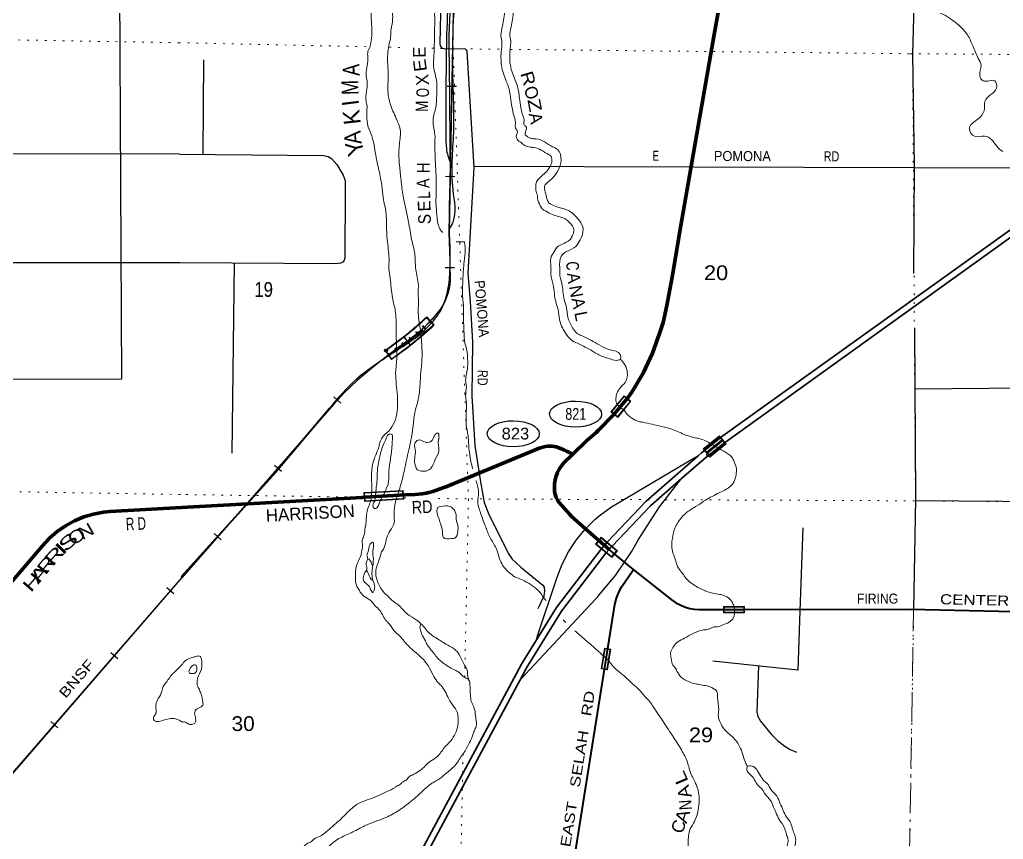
# Model space of a CAD drawing. Header units: feet. Extents: x -6 to 252658, y -374658 to -170635.
# Drawn here: x 124047 to 135743, y -304377 to -294627 of the extents above; entities that cross this region are included whole.
import ezdxf
from ezdxf.enums import TextEntityAlignment as Align

# ---------------------------------------------------------------- set-up
doc = ezdxf.new("R2010")
doc.units = ezdxf.units.FT
doc.header["$LTSCALE"] = 70
doc.header["$PDMODE"] = 32
doc.header["$PDSIZE"] = 35
doc.linetypes.add('DOT_DASHED', pattern=[7.7, 5, -1.2, 0.3, -1.2])
doc.linetypes.add('DOTTED', pattern=[1.5, 0.3, -1.2])
for name, color, linetype, lineweight in [('17', 7, 'Continuous', 25), ('18', 7, 'Continuous', 35), ('19', 7, 'Continuous', 25), ('23', 7, 'Continuous', 70), ('26', 7, 'Continuous', 40), ('27', 7, 'Continuous', 13), ('29', 7, 'Continuous', 25), ('30', 7, 'Continuous', 13), ('34', 7, 'Continuous', 25), ('39', 7, 'Continuous', 13), ('44', 7, 'DOT_DASHED', 13), ('55', 7, 'Continuous', 13), ('59', 7, 'Continuous', 13), ('61', 7, 'Continuous', 13), ('7', 7, 'DOTTED', 13)]:
    doc.layers.add(name, color=color, linetype=linetype, lineweight=lineweight)
doc.layers.add('41', color=7, linetype='Continuous')

msp = doc.modelspace()

# ---------------------------------------------------------------- linework, layer by layer
at = {"layer": '17'}
for centre in [(130656.16, -299318.4), (129915.56, -299552.53)]:
    msp.add_ellipse(centre, major_axis=(-309.24, 1), ratio=0.500121, dxfattribs=at)
at = {"layer": '18'}
for points in [[(132115.36, -299813.89), (132154.14, -299779.99), (132187.67, -299753.47), (132408.14, -299579.08), (136810.41, -296419.67), (136881.69, -296368.51), (137641.75, -295864.68), (139232.13, -294908.28)], [(131917.21, -300086.52), (132200.47, -299838.96), (132432.66, -299655.31), (132453.29, -299638.99), (136648.61, -296628.1)], [(130190.38, -302004.71), (130429.13, -301619.11), (130961.19, -300925.34), (131034.07, -300841.1), (131495.82, -300355.34), (132115.36, -299813.89)], [(129992.36, -302487.91), (130063.94, -302354.56), (130077.39, -302329.49), (130092.83, -302304.56), (130490.67, -301661.97), (131017.92, -300974.4), (131092.91, -300887.76), (131548.06, -300409.15), (131917.21, -300086.52)], [(126032.11, -311709.44), (126256.33, -311597.98), (126423.22, -311500.25), (126578.99, -311385.61), (126579.39, -311385.28), (126656.59, -311311.94), (126766.21, -311188.2), (126862.29, -311053.67), (126943.78, -310909.84), (127009.8, -310758.28), (127059.61, -310600.65), (127092.67, -310438.68), (127108.62, -310274.14), (127100.53, -308158.23), (127103.1, -308066.86), (127122.65, -307883.99), (127161.21, -307704.16), (127205.73, -307555.99), (127265.49, -307413.29), (127267.67, -307408.79), (127435.75, -307092.5), (130011.78, -302293.15), (130190.38, -302004.71)], [(127513.8, -307105.67), (129992.36, -302487.91)]]:
    msp.add_lwpolyline(points, dxfattribs=at)
at = {"layer": '19'}
for points in [[(130773, -300685.18), (130886.83, -300572.07), (130937.57, -300528.57), (131082.14, -300422.56), (131170.14, -300368.58), (132076.43, -299836.73), (132115.36, -299813.89)], [(131239.16, -301080.12), (131322.08, -300957.6), (131406.24, -300809.29), (131652.67, -300420.59), (131917.21, -300086.52)], [(130190.38, -302004.71), (130203.91, -301954.71), (130437.97, -301258.45), (130497.89, -301103.82), (130573.65, -300956.3), (130664.42, -300817.5), (130769.19, -300688.96), (130773, -300685.18)], [(129992.36, -302487.91), (130007.49, -302471.64), (130892.61, -301519.95), (130915.85, -301494.96), (130936.9, -301469.95), (131133.05, -301236.92), (131239.16, -301080.12)]]:
    msp.add_lwpolyline(points, dxfattribs=at)
at = {"layer": '23'}
msp.add_line((131055.23, -300929.3), (130773, -300685.18), dxfattribs=at)
for points in [[(130623.32, -299795.35), (130784.79, -299638.58), (130901.6, -299536.18), (130925.72, -299514.74), (131112.73, -299323.82), (131273.29, -299129.95), (131323.66, -299058.45), (131459.81, -298833.41), (131571.7, -298595.36), (131658.08, -298346.93), (131696.2, -298229.22), (131742.95, -298028.93), (131803.36, -297691.22), (131807.79, -297666.44), (131812.1, -297641.22), (131908.54, -297076.86), (132304.87, -294804.57), (132872.79, -291652.63)], [(125970.04, -300428.93), (128118.31, -300309.22), (128143.31, -300307.66), (128634.61, -300279.72), (128747.9, -300275.94), (128832.37, -300268.22), (128857.1, -300264.44), (128882.37, -300258.74), (128908.1, -300252.94), (128933.18, -300247.28), (128958.1, -300238.66), (129088.3, -300193.62), (129104.12, -300187.1), (130166.6, -299748.61), (130224.04, -299725.65), (130283.57, -299708.83), (130297.88, -299706.09), (130322.97, -299701.28), (130347.88, -299699.15), (130372.96, -299699.64), (130397.85, -299702.74), (130409.3, -299705.07), (130426.07, -299709.51), (130489.1, -299730.72), (130524.56, -299746.95), (130549.33, -299758.29), (130574.56, -299770.93), (130597.43, -299782.39), (130623.32, -299795.35)], [(130773, -300685.18), (130604.08, -300532.04), (130602.16, -300529.97), (130590.41, -300517.97), (130456.67, -300364.98), (130443.62, -300342.99), (130427.66, -300309.71), (130415.27, -300274.94), (130406.58, -300239.08), (130404.17, -300194.22), (130406.47, -300148.13), (130413.57, -300102.53), (130425.4, -300057.92), (130441.83, -300014.8), (130462.67, -299973.62), (130487.7, -299934.86), (130516.65, -299898.92), (130623.32, -299795.35)], [(121636.84, -303625.38), (121659.79, -303600.38), (121703.33, -303552.96), (121953.18, -303315.09), (122226.52, -303104.64), (122747.34, -302662.39), (123166.12, -302229.01), (124319.26, -300884.46), (124401.96, -300796.24), (124493.43, -300717.15), (124592.67, -300648.05), (124698.58, -300589.71), (124810.01, -300542.75), (124925.74, -300507.7), (125044.5, -300484.94), (125117.89, -300477.21), (125970.04, -300428.93)]]:
    msp.add_lwpolyline(points, dxfattribs=at)
at = {"layer": '26'}
msp.add_line((131239.16, -301080.12), (131055.23, -300929.3), dxfattribs=at)
for points in [[(130592.06, -304923.76), (130998.97, -302357.65), (131121.88, -301582.55), (131142.85, -301509.12), (131171.37, -301438.29), (131207.15, -301370.83), (131216.12, -301356.26), (131327.89, -301192.3), (131346.25, -301165.36)], [(139899.15, -301763.01), (134635.61, -301642.9), (132665.33, -301646.08), (132122.57, -301646.96), (132069.28, -301643.43), (132016.64, -301634.36), (131965.25, -301619.83), (131915.65, -301600.01), (131868.4, -301575.11), (131824, -301545.41), (131818.12, -301540.95), (131346.25, -301165.36), (131239.16, -301080.12)]]:
    msp.add_lwpolyline(points, dxfattribs=at)
at = {"layer": '29'}
for p, q in [((126231.5, -295104.13), (126224.76, -296228.33)), ((125946.91, -296225.27), (121856.26, -296220.38)), ((126595.71, -297524.32), (126570.5, -299781.97)), ((137292.97, -299000.42), (134689.88, -299022.35))]:
    msp.add_line(p, q, dxfattribs=at)
for points in [[(134678.76, -297647.81), (134685.96, -296364.08), (134668.42, -295036.91), (134738.67, -292425.01), (132740.18, -292388.63)], [(125232.44, -294251.4), (125258.61, -298905.28), (123930.62, -298907.71)], [(129058.9, -294196.76), (129042.19, -294911.98), (129046.34, -294938.73), (129054.61, -294949.07), (129062.87, -294961.47), (129089.73, -294969.74), (129343.87, -294973.88), (129354.21, -294982.14), (129364.54, -295000.75), (129367.26, -295069.24), (129446.35, -296387.37), (129376.94, -297642.96), (129404.74, -297980.55), (129432.4, -298464.79), (129423.79, -299099.67), (129457.37, -299690.41), (129523.64, -300102.62), (129569.09, -300371.36), (129621.24, -300502.38), (129854.23, -300972.92), (129903.82, -301043.21), (130007.38, -301137.78), (130266.88, -301353.33), (130283.99, -301378.09), (130288.9, -301419.67), (130280.81, -301483.95), (130208.4, -301636.52)], [(125946.91, -296225.27), (127659.94, -296244.16), (127713.66, -296256.57), (127754.98, -296277.24), (127818.3, -296350.46), (127894.47, -296475.16), (127916.15, -296541.84), (127916.39, -296652), (127912.01, -297465.89), (127895.48, -297507.23), (127866.56, -297523.77), (127800.44, -297532.04), (125954.04, -297520.21)], [(129445.27, -296369.32), (135984.79, -296390.38), (136050.68, -296380.25), (136155.47, -296344.46), (136418.28, -296263.33), (136490.89, -296254.25), (136527.2, -296256.52), (136665.43, -296285.05), (136808.58, -296322.36), (136902.25, -296359.79), (137167.1, -296510.92), (137230.64, -296531.23), (137282.83, -296533.5), (137319.66, -296527.25), (137462.24, -296471.24), (137496.13, -296460.85), (137555.12, -296451.77), (137751.35, -296437.57), (139938, -296411.48)], [(137321.55, -296526.51), (137277.16, -300369.1), (134697.28, -300350.38)], [(125954.04, -297520.21), (121843.27, -297518.44), (118576.66, -297511.57)], [(134685.81, -298291.26), (134697.15, -300327.67), (134675.07, -301643.34)], [(133359.06, -300671.43), (133324.03, -301659.87), (133299.29, -302363.03), (132287.61, -302258.85)], [(132831.85, -302314.89), (132811.01, -302858.46), (132822.85, -302916.91), (132857.08, -302973.06), (132987.43, -303129.99), (133061.11, -303205.24), (133143.89, -303266.87), (133208.6, -303307.4), (133282.34, -303339.44)]]:
    msp.add_lwpolyline(points, dxfattribs=at)
at = {"layer": '34'}
for p, q in [((129168.74, -296533.04), (129157.45, -295135.24)), ((129128.22, -295417.44), (129238.81, -295419.59)), ((129110.02, -296489.5), (129220.61, -296491.65)), ((129105.49, -297576.78), (129216.1, -297575.35)), ((128620.46, -298403.45), (128684.51, -298493.63)), ((127782.91, -299115.17), (127863.89, -299190.51)), ((127077.4, -299924.91), (127160.76, -299997.61)), ((126360.42, -300740.12), (126443.59, -300813.04)), ((125881.21, -301458.26), (125797.65, -301385.79)), ((125214.67, -302230.98), (125131.11, -302158.51)), ((124501.29, -303049.54), (124417.73, -302977.06))]:
    msp.add_line(p, q, dxfattribs=at)
at = {"layer": '34', "lineweight": 13}
for p, q in [((128885.72, -298172.98), (128965.67, -298258.53)), ((128976.95, -298258.89), (128886.08, -298161.65)), ((128467.18, -298670.73), (128391.09, -298561.3)), ((128469.2, -298659.63), (128402.25, -298563.34))]:
    msp.add_line(p, q, dxfattribs=at)
at = {"layer": '34'}
for points in [[(129202.47, -294540.02), (129151.72, -297154.42), (129161.68, -297497.72), (129163.35, -297627.15), (129163.39, -297627.76), (129164.44, -297639.56), (129165.23, -297651.29), (129165.8, -297663.11), (129166.21, -297674.9), (129166.45, -297686.73), (129166.36, -297698.52), (129166.16, -297710.37), (129165.75, -297722.17), (129165.09, -297733.98), (129164.23, -297745.71), (129163.19, -297757.48), (129161.99, -297769.23), (129160.49, -297780.94), (129158.84, -297792.63), (129156.95, -297804.32), (129154.91, -297815.98), (129152.6, -297827.55), (129150.15, -297839.08), (129147.48, -297850.57), (129144.58, -297862.05), (129141.51, -297873.41), (129138.26, -297884.81), (129134.77, -297896.06), (129131.11, -297907.34), (129127.21, -297918.47), (129123.17, -297929.57), (129118.96, -297940.56), (129114.51, -297951.55), (129109.83, -297962.38), (129105.05, -297973.13), (129100.01, -297983.89), (129094.85, -297994.47), (129089.49, -298004.99), (129083.86, -298015.41), (129078.16, -298025.7), (129072.25, -298035.94), (129066.08, -298046.06), (129059.84, -298056.06), (129053.44, -298065.95), (129046.75, -298075.76), (129032.13, -298094.56), (129012.35, -298119.33), (128992.17, -298143.51), (128971.49, -298167.56), (128950.43, -298191.02), (128929.02, -298214.27), (128907.31, -298237.05), (128885, -298259.59), (128862.3, -298281.5), (128839.41, -298303.12), (128815.92, -298324.47), (128792.28, -298345.28), (128768.21, -298365.72), (128743.58, -298385.64), (128718.92, -298405.17), (128693.8, -298424.35), (128668.15, -298443.01), (128642.44, -298461.26), (128627.84, -298471.27), (128555.36, -298523.49), (128454.22, -298598.54), (128354.44, -298676.23), (128256.15, -298754.54), (128159.27, -298834.48), (128063.78, -298917.05), (127910.43, -299062.09), (127780.85, -299201.37), (126891.94, -300220.64), (125974.65, -301266.91)], [(125966.26, -301252.1), (127094, -300004.77), (127730.04, -299249.1)], [(125968.67, -301258.05), (127096.03, -300010.68), (127731.85, -299255)], [(123522.91, -304094.3), (125974.66, -301267.37)]]:
    msp.add_lwpolyline(points, dxfattribs=at)
at = {"layer": '34', "lineweight": 13}
for points in [[(129201.38, -294539.96), (129150.62, -297154.42), (129160.59, -297497.74), (129162.26, -297627.19)], [(128063.05, -298916.23), (127909.65, -299061.31), (127780.04, -299200.63), (126891.12, -300219.91), (125974.41, -301265.52)], [(125977.61, -301263.7), (123128.45, -304555.98), (121612.91, -306901.15)], [(125975.77, -301267.78), (123523.74, -304095.02), (123334, -304310.41)]]:
    msp.add_lwpolyline(points, dxfattribs=at)
for centre, radius, start, end in [((128489.69, -297691.5), 675.63, 325.40548, 5.4626), ((127610.66, -296974.27), 1808.77, 304.19496, 322.51086), ((126068.02, -295177.76), 4104.27, 304.47267, 313.36284), ((126068.02, -295177.76), 4112.27, 304.58473, 313.25075), ((126069.1, -295180.99), 4234.27, 304.49606, 313.37269), ((126069.1, -295180.99), 4226.27, 304.60386, 313.2648), ((132813.9, -304347.64), 7216.01, 125.46425, 131.17618)]:
    msp.add_arc(centre, radius, start, end, dxfattribs=at)
at = {"layer": '34', "linetype": 'DOTTED', "lineweight": 100}
msp.add_arc((126068.02, -295177.76), 4171.51, 304.48559, 313.37019, dxfattribs=at)
at = {"layer": '34', "lineweight": 13}
for centre, major_axis, start_param, end_param in [((122525.5, -289309.01), (10968.61, 1191.4), 5.16391196, 5.22144931), ((118767.55, -285468.05), (16235.65, 1764.2), 5.24164868, 5.26887563)]:
    msp.add_ellipse(centre, major_axis=major_axis, ratio=0.999861, start_param=start_param, end_param=end_param, dxfattribs=at)
at = {"layer": '34'}
for points in [[(129157.45, -295135.24), (129152.06, -294966.81), (129198.45, -294260.45), (129334.4, -293459.04), (129528.66, -292917.83), (129916.2, -292447.12), (130359.85, -291965.88), (130859.99, -291520.25)], [(130592.44, -291693.07), (130303.65, -291966.37), (129943.57, -292358.63), (129543.85, -292811.4), (129282.56, -293501.62), (129134.54, -294525.25), (129118.87, -295081.43), (129114.66, -296036.09), (129132.26, -296224.46), (129160.54, -296311.02)], [(129338.34, -293450.99), (129339.36, -293575.31), (129255.31, -294095.5), (129207.15, -294548.23), (129192.16, -295207.13), (129203.11, -295969.51), (129195.98, -296653.08), (129197.1, -297034.13), (129155.52, -297115.16)], [(127730.04, -299249.1), (128058.3, -298895.24), (128493.29, -298584.57), (128928.09, -298251.83), (129074.91, -298043.97), (129156.51, -297714.35), (129157.46, -297096.64), (129166.36, -296526.04)]]:
    msp.add_spline(points, degree=3, dxfattribs=at)
msp.add_point((128402.25, -298563.34), dxfattribs=at)
at = {"layer": '39'}
for p, q in [((129337.41, -297270.48), (129237.46, -297271.72)), ((130541.72, -301797.88), (130507.04, -301766.09))]:
    msp.add_line(p, q, dxfattribs=at)
for centre, major_axis, start_param, end_param in [((131113.61, -298648.55), (80.47, 8.73), 5.92120373, 7.4027558), ((132729.38, -303601.24), (97.98, 10.63), 0.28860508, 1.74987477)]:
    msp.add_ellipse(centre, major_axis=major_axis, ratio=0.999861, start_param=start_param, end_param=end_param, dxfattribs=at)
for points in [[(128205.55, -294969), (128231.23, -294844.08), (128229.65, -294659.54), (128226.29, -294589.38), (128240.12, -294474.74), (128269.01, -294307.63), (128305.56, -294122.31), (128318.23, -293947.5), (128356.25, -293734.06), (128399.33, -293574.69), (128411.98, -293502.2), (128462.91, -293436.97), (128478.31, -293402.54), (128505.26, -293239.49), (128565.55, -293035.63), (128571.3, -293021.47), (128635.99, -292837.58), (128660.76, -292768.87), (128667.93, -292724.57), (128710.25, -292629.43), (128737.61, -292590.75), (128766.23, -292513.93), (128808.98, -292440.84), (128876.27, -292287), (128905.71, -292252.29), (128928.93, -292207.68), (129030.22, -292047.13), (129122.01, -291914.86), (129274.06, -291783.38), (129391.25, -291718.81), (129401.25, -291716.61), (129443.31, -291711.74), (129532.61, -291657.77), (129549.77, -291611.28), (129567.33, -291584.84), (129593.11, -291568.27), (129624.25, -291517.48), (129649.98, -291498.9), (129688.92, -291435.91), (129828.92, -291304.68), (129947.35, -291199.96), (130028.42, -291136.12), (130119.03, -291046.01), (130200.14, -290984.19), (130231.59, -290949.44), (130263.35, -290930.75), (130271.27, -290924.57), (130394.29, -290849.85), (130449.75, -290810.61), (130517.39, -290779.14), (130576.9, -290741.83), (130592.06, -290695.38), (130607.53, -290664.96), (130647.52, -290656.13), (130690.42, -290591.06), (130719.09, -290516.25), (130814.14, -290448.11), (130974.9, -290352.57), (131090.22, -290294.06), (131155.5, -290244.6), (131169.32, -290232.28), (131234.46, -290174.78), (131313.69, -290119.01), (131333.41, -290100.56), (131442.93, -290054.2), (131535.01, -290040.31), (131631.5, -290046.38), (131719.96, -290052.62), (131753.33, -290013.83), (131882.34, -289936.98), (131902.11, -289920.53), (131977.94, -289896.93), (131997.15, -289882.94)], [(129080.14, -297159.11), (129062.97, -297145.51), (129038.42, -297105.7), (129023.89, -297065.76), (129004.04, -296913.55), (128996.69, -296801.3), (128999.31, -296682.92), (128991.58, -296368.06), (128984.23, -296085.31), (128980.78, -295962.98), (128970.16, -295912.96), (128970.39, -295762.51), (128981.94, -295720.24), (128985.81, -295708.15), (129005.45, -295501.28), (128999.37, -295326.83), (128971.98, -295216.84), (128967.21, -295152.71), (128973.7, -295022.23), (128978.82, -294775.43), (128980.37, -294566.78), (128957.9, -294362.44), (128964.03, -294201.87), (128992.14, -294033.02), (129017.99, -293842.12), (129033.32, -293779.74), (129052.84, -293733.36), (129091.22, -293584.43), (129095.12, -293574.35), (129113.79, -293455.76), (129136.88, -293371.22), (129145.31, -293234.7), (129166.37, -293148.18), (129204.09, -292943.09), (129242.83, -292824.25), (129268.35, -292775.78), (129371.22, -292648.12), (129418.82, -292599.38), (129500.39, -292538.17), (129573.89, -292473.06), (129643.23, -292395.97), (129776.11, -292259.91), (129788.03, -292249.73), (129873.38, -292168.42), (129963.35, -292078.24), (130063.53, -291953.41), (130216.57, -291825.11), (130292.07, -291759.98), (130391.61, -291690.54), (130542.74, -291570.29), (130657.93, -291466.55), (130817.07, -291344.2), (130866.81, -291307.47), (130960.09, -291218.04), (131109.38, -291111.86), (131174.94, -291054.88), (131252.22, -290969.66), (131258.17, -290963.57), (131295.58, -290900.92), (131350.96, -290832.02), (131422.28, -290752.89)], [(128820.41, -298402.74), (128794.15, -298197.3), (128784.06, -298091.16), (128789.56, -297960.64), (128787.16, -297940.63), (128785.7, -297762.1), (128767.79, -297666.16), (128754.07, -297580.17), (128744.79, -297411.83), (128707.4, -297244.05), (128671.13, -297030.11), (128607.07, -296728.45), (128581.25, -296536.37), (128563.78, -296360.16), (128555.27, -296231.93), (128569.6, -296039.04), (128574.61, -295986.77), (128554.37, -295874.83), (128527.04, -295811.18), (128522.82, -295801.23), (128451.21, -295628.13), (128426.57, -295496.21), (128428.62, -295291.52), (128421.11, -295111.1), (128441.38, -294914.07), (128457.95, -294837.49), (128463.97, -294733.05), (128474.99, -294680.66), (128474.46, -294445.93), (128476.52, -294345.56), (128490.63, -294244.97), (128547.05, -293944.88), (128597.3, -293741.23), (128602.78, -293713.03), (128630.07, -293463.68), (128640.86, -293399.26), (128661.89, -293344.67), (128689.73, -293227.73), (128742.5, -293050.11), (128790.99, -292858.52), (128830.1, -292701.24), (128863.45, -292558.11), (128886.84, -292521.52), (128964.68, -292497.88), (129036.57, -292478.38), (129106.93, -292482.97), (129130.89, -292476.47), (129180.52, -292445.72)], [(131191.93, -298667.79), (131148.32, -298679.39), (131039.41, -298653.5), (130978.81, -298634.66), (130863.19, -298572.8), (130678.63, -298476.21), (130603.56, -298435.6), (130531.58, -298346.77), (130464.37, -298193.64), (130448.02, -298075.6), (130420.07, -297979.86), (130390.13, -297781.84), (130363.6, -297655.98), (130364.64, -297605.8), (130377.2, -297424.99), (130384.98, -297412.79), (130437.66, -297333.48), (130499.16, -297296.12), (130586.53, -297246.21), (130615.77, -297201.48), (130636.46, -297128.83), (130609.16, -297067.19), (130588.67, -297045.53), (130547.75, -297006.23), (130454.66, -296967.98), (130381.95, -296945.38), (130304.91, -296906.82), (130270.37, -296885.44), (130237.37, -296839.96), (130205.55, -296752.32), (130205.36, -296742.3), (130187.95, -296672.43), (130184.66, -296606.29), (130184.23, -296584.23), (130209.31, -296531.56), (130256.57, -296484.45), (130303.92, -296441.37), (130354.78, -296372.13), (130375.5, -296301.49), (130356.27, -296241.69), (130335.96, -296230.05), (130159.7, -296147.34), (130137.59, -296145.79), (130069.05, -296131.12), (130016.21, -296098.08), (130008.02, -296090.22), (129961.05, -296049.04), (129950.39, -296017.15), (129960.99, -295942.7), (129954.86, -295936.8), (129940.07, -295898.99), (129941.03, -295844.79), (129930.03, -295794.86), (129887.77, -295583.05), (129865.14, -295451.09), (129841.7, -295381.34), (129779.89, -295196), (129770.12, -295105.91), (129772.19, -295005.56), (129775.32, -294857.02), (129773.16, -294849.03), (129780.86, -294728.51), (129813.29, -294537.25), (129816.84, -294513.1), (129845.97, -294462.35), (129887.42, -294425.4), (129952.74, -294377.93), (129977.71, -294319.25), (129982.83, -294273), (129963.68, -294217.21), (129947.27, -294199.48), (129819.64, -294139.86), (129756.84, -294111.03), (129705.97, -294075.95), (129650.94, -294032.92), (129583.08, -293950.02), (129580.95, -293944.05), (129566.38, -293813.94), (129574.83, -293731.5)], [(131141.2, -298572.69), (131066.82, -298553.48), (131019.02, -298538.62), (130911.68, -298481.19), (130727.33, -298384.72), (130671.08, -298354.28), (130620.9, -298292.35), (130565.08, -298165.17), (130549.66, -298053.85), (130521.52, -297957.49), (130492.18, -297763.39), (130467.49, -297646.23), (130468.23, -297610.46), (130478.75, -297458.97), (130511.22, -297410.07), (130551.79, -297385.42), (130659.63, -297323.81), (130711.16, -297245), (130746.42, -297121.15), (130696.72, -297008.93), (130662.28, -296972.51), (130605.37, -296917.84), (130489.81, -296870.37), (130420.79, -296848.92), (130355.5, -296816.22), (130342.29, -296808.05), (130329.84, -296790.89), (130312.19, -296742.28), (130290.98, -296657.18), (130288.45, -296606.44), (130295.19, -296592.3), (130328.08, -296559.53), (130381.34, -296511.06), (130449.13, -296418.78), (130483.93, -296300.08), (130442.66, -296171.73), (130383.84, -296138.02), (130186.25, -296045.31), (130152.16, -296042.91), (130108.56, -296033.58), (130080.26, -296015.88), (130078.13, -296013.83), (130058.08, -295996.25), (130071.1, -295904.77), (130044.11, -295878.82), (130044.89, -295834.41), (130031.49, -295773.57), (129989.71, -295564.15), (129965.96, -295425.68), (129940.01, -295348.44), (129881.75, -295173.77), (129873.9, -295101.37), (129875.82, -295007.71), (129879.28, -294844.32), (129877.7, -294838.52), (129883.97, -294740.51), (129915.69, -294553.45), (129916.54, -294547.63), (129927.51, -294528.52), (129952.54, -294506.2), (130036.9, -294444.9), (130079.07, -294345.79), (130088.42, -294261.32), (130054.64, -294162.87), (130009.56, -294114.17), (129863.21, -294045.81), (129808.29, -294020.59), (129767.39, -293992.38), (129723.87, -293958.36), (129681, -293905.99), (129670.64, -293813.44), (129676.87, -293752.62)], [(134758.98, -294467.89), (134770.2, -294472.27), (134979.67, -294543.36), (135170.51, -294657.27), (135316.42, -294808.87), (135379.2, -294939.25), (135444.6, -295087.61), (135477.68, -295172.82), (135461.75, -295293.87), (135502.03, -295354.73), (135642.77, -295355.9), (135659.86, -295443.67), (135596.02, -295516.16), (135524.51, -295598.96), (135514.25, -295709.77), (135443.22, -295806.62), (135338.67, -295922.69), (135398.13, -296015.02), (135520.66, -296012.8), (135604.56, -296056.09), (135663.46, -296132.38), (135736.89, -296197.03)], [(128530.35, -298626.4), (128526.17, -298457.51), (128523.01, -298295.07), (128512.99, -298088.62), (128479.93, -297936.81), (128451.26, -297700.65), (128437.15, -297594.59), (128438.76, -297470.18), (128416.26, -297241.91), (128409.1, -297079.55), (128390.69, -296855.21), (128379.73, -296807.29), (128342.33, -296535.18), (128302.62, -296351.4), (128260.02, -296121.53), (128242.37, -296039.63), (128197.93, -295922.16), (128195.81, -295916.19), (128175.52, -295697.9), (128176.67, -295653.74), (128165.58, -295599.79), (128169.23, -295477.33), (128179.37, -295378.82), (128167.85, -295302.81), (128170.46, -295230.53), (128185.53, -295075.74), (128188.14, -295003.45), (128204.12, -294969.77)], [(129431.55, -299968.62), (129390.74, -299751.23), (129378.67, -299578.87), (129356.93, -299436.72), (129357.11, -299282.25), (129360.15, -299199.97), (129353.4, -299137.87), (129348.94, -299099.81), (129357.69, -298991.38), (129348.74, -298913.26), (129365.58, -298808.74), (129373.01, -298758.49), (129371.43, -298624.1), (129371.33, -298616.08), (129341.58, -298476.03), (129329.75, -298323.73), (129324.29, -298201.43), (129322.26, -298028.94), (129310.43, -297876.63), (129316.61, -297720.09), (129328.48, -297535.38), (129342.93, -297398.8), (129337.41, -297270.48)], [(128520.96, -300335.18), (128579.22, -300157.76), (128632.99, -299927.96), (128686.47, -299684.12), (128726.18, -299454.6), (128748.92, -299281.61), (128769.61, -299208.95), (128802.38, -299035.75), (128808.39, -298931.31), (128830.72, -298633.92), (128820.37, -298401.9)], [(128222.62, -300353.22), (128232.56, -300233.42), (128247.06, -299903.66), (128315.61, -299711.68), (128330.62, -299657.21), (128373.21, -299576.1), (128420.59, -299535.01), (128471.56, -299471.79), (128523.41, -299350.36), (128540.68, -299205.56), (128538.58, -299097.26), (128517.39, -298832.86), (128530.35, -298643.58), (128530.35, -298626.4)], [(131232.86, -299273.08), (131135.46, -299155.14), (131136.99, -299131.03), (131145.9, -299072.67), (131194.67, -298999.47), (131257.37, -298919.95), (131272.3, -298861.47), (131271.56, -298823.36), (131247.89, -298741.59), (131243.72, -298733.64), (131227.17, -298707.9), (131192.3, -298668.51)], [(131455.69, -299415.51), (131408.94, -299406.26), (131324.27, -299368), (131285.53, -299336.68), (131232.85, -299273.07)], [(132253.81, -299664.37), (132164.33, -299621.89), (132101.77, -299605.1), (132093.7, -299603.26), (131966.55, -299567.7), (131810.67, -299500.63), (131679.48, -299465.16), (131454.03, -299416.25)], [(128270.59, -300351.94), (128284.22, -300208.35), (128295.29, -300125.97), (128299.78, -299995.53), (128322.25, -299858.84), (128358.7, -299715.95), (128407.51, -299601.01), (128429.16, -299564.63), (128465.19, -299556.16), (128477.35, -299566.04), (128479.55, -299582.06), (128473.08, -299714.53), (128450.98, -299883.31), (128434.77, -300039.98), (128430, -300146.35), (128420.31, -300174.56), (128416.36, -300180.63), (128396.45, -300238.9)], [(128760.07, -299959.5), (128745.09, -299911.65), (128747.28, -299817.31), (128752.29, -299765.05), (128744.4, -299668.91), (128783.75, -299627.98), (128817.91, -299629.3), (128850.33, -299644.69), (128896.71, -299655.8), (128930.71, -299649.09), (128971.73, -299590.08), (128987.24, -299561.68), (129023.05, -299544.91), (129031.66, -299574.83), (129030.47, -299616.97), (129028.57, -299623.04), (129031.06, -299751.39), (128985.08, -299864.67), (128919.03, -299978.35), (128887.2, -299993.04), (128825.03, -299996.3), (128790.71, -299986.96), (128764.27, -299969.45), (128759.98, -299958.44)], [(132200.39, -300343.42), (132365.28, -300253.81), (132490.38, -300183.08), (132541.4, -300121.86), (132567.47, -300017.01), (132568.55, -299968.84), (132542.83, -299885.09), (132532.3, -299859.22), (132489.1, -299805.93), (132444.33, -299774.73), (132253.81, -299664.37)], [(129493.97, -300335.69), (129500.72, -300227.29), (129477.49, -300129.29), (129470.93, -300106.88)], [(128270.59, -300351.94), (128250.65, -300425.41), (128264.89, -300441.29), (128288.93, -300436.97), (128316.5, -300392.5), (128396.74, -300238.06)], [(129389.17, -302482.68), (129374.12, -302430.83), (129371.22, -302384.74), (129337.56, -302305.17), (129270.85, -302178.12), (129237.84, -302132.64), (129130.09, -302062.6), (129010.22, -301988.78), (128939.05, -301942.07), (128834.49, -301829.83), (128762.97, -301765.07), (128663.36, -301700.87), (128542.67, -301584.95), (128446.83, -301508.64), (128407.89, -301467.3), (128401.78, -301463.41), (128360.76, -301418.1), (128319.38, -301354.73), (128306.68, -301320.88), (128287.61, -301269.1), (128287.36, -301152.75), (128336.54, -300997.27), (128344.02, -300969.03), (128371.25, -300924.35), (128399.72, -300839.51), (128412.76, -300787.07), (128453.3, -300704.01), (128499.72, -300612.79), (128500.52, -300550.57), (128498.88, -300466.34), (128520.96, -300335.18)], [(130306.35, -301535.06), (130270.31, -301495.5), (130247.79, -301457.67), (130170.6, -301380.4), (130081.6, -301321.33), (130014.98, -301288.06), (129932.28, -301252.98), (129863.41, -301199.68), (129841.1, -301179.9), (129753.13, -301038.57), (129719.77, -300932.66), (129684.85, -300864.9), (129619.2, -300743.35), (129596.41, -300683.46), (129592.27, -300673.48), (129534.22, -300515.74), (129494.29, -300363.78), (129493.94, -300333.69)], [(132540.75, -301607.93), (132521.04, -301558.75), (132473.84, -301505.53), (132396.85, -301468.97), (132368.64, -301463.53), (132207.28, -301424.64), (132197.17, -301420.84), (132063.29, -301349.31), (131969.42, -301270.96), (131928.16, -301213.61), (131880.81, -301152.37), (131846.95, -301062.78), (131801.85, -300911.21), (131802.43, -300836.97), (131818.7, -300744.35), (131837.44, -300675.75), (131874.25, -300606.8), (131903.54, -300564.08), (131976.38, -300490.38), (132099.29, -300409.65), (132200.39, -300343.42)], [(125997.54, -305471.89), (126056.44, -305467.1), (126161.39, -305392.76), (126223.02, -305361.42), (126296.25, -305307.77), (126454.96, -305210.27), (126504.31, -305167.14), (126708.26, -305022.59), (126857.1, -304933.31), (126896.57, -304898.4), (127003.45, -304820.01), (127098.87, -304771.94), (127201.75, -304693.62), (127217.37, -304671.23), (127272.86, -304634), (127276.75, -304627.9), (127302.49, -304609.32), (127378.84, -304509.48), (127420.17, -304466.51), (127491.4, -304412.91), (127517.28, -304402.35), (127531.02, -304386.03), (127600.55, -304348.52), (127725.27, -304257.72), (127887.09, -304114.01), (128038.92, -303972.51), (128100.46, -303937.16), (128218.09, -303894.66), (128415.16, -303808.42), (128510.54, -303758.34), (128524.39, -303748.03), (128574.05, -303720.95), (128595.7, -303698.45), (128641.35, -303671.44), (128684.64, -303626.43), (128712.46, -303611.82), (128855.16, -303516.65), (128914.27, -303459.28), (128987.63, -303411.65), (129044.76, -303356.33), (129087.79, -303297.29), (129170.36, -303207.35), (129228.77, -303113.87), (129244.08, -303075.44), (129258.62, -302996.92), (129259.5, -302938.71), (129259.26, -302926.68), (129229.19, -302824.97), (129210.66, -302801.27), (129148.55, -302704.22), (129104.7, -302616.83), (129057.19, -302547.58), (129020.33, -302510.2), (128972.81, -302440.94), (128916.53, -302333.75), (128873.11, -302268.41), (128780.98, -302175.99), (128680.94, -302089.73), (128582.39, -301977.37), (128486.13, -301879), (128420.2, -301792.06), (128409.98, -301782.23), (128329.23, -301655.46), (128269.82, -301594.47), (128220.53, -301537.29), (128137.17, -301482.8), (128085.72, -301417.63), (128039.59, -301316.25), (128038.73, -301272.13), (128055.65, -301109.28), (128088.36, -301036.4), (128116.59, -300939.52), (128121.13, -300863.19), (128118.36, -300823.12), (128139.33, -300766.52), (128155.49, -300667.89), (128157.34, -300659.83), (128174.22, -300494.97), (128222.62, -300353.22)], [(129078.95, -300771.61), (129062.77, -300661.59), (129022.27, -300540.02), (129009.34, -300494.15), (129014.26, -300437.86), (129022.1, -300427.68), (129052, -300417.04), (129158.4, -300416.9), (129209.27, -300451.99), (129237.02, -300537.69), (129235.64, -300569.83), (129257.23, -300647.63), (129258.16, -300695.76), (129237.68, -300778.43), (129221.9, -300792.8), (129189.91, -300799.45), (129177.87, -300799.7), (129085.25, -300785.53), (129078.95, -300771.61)], [(128246.98, -301446.07), (128232.52, -301430.72), (128207.35, -301375.05), (128147.98, -301316.06), (128133.51, -301294.29), (128138.36, -301234), (128157.65, -301193.48), (128163.59, -301189.35), (128169.48, -301078.89), (128184.8, -301040.46), (128176, -301000.51), (128187.38, -300966.18), (128215.53, -300865.3), (128241.19, -300842.71), (128246.27, -301001.1), (128248.47, -301011.09), (128242.93, -301139.59), (128243.76, -301286.04), (128267.24, -301357.79), (128260.31, -301414.1), (128246.88, -301446.48)], [(128182.86, -301046.84), (128196.88, -301042.22), (128211.2, -301055.98), (128234.2, -301103.66), (128243.08, -301125.27)], [(128244.74, -301299.4), (128231.77, -301288.29), (128181.74, -301193), (128167.46, -301172.65)], [(132700.76, -303507.46), (132676.42, -303465.55), (132648.63, -303377.83), (132618.93, -303296.18), (132585.62, -303234.66), (132470.85, -303112.59), (132431.98, -303075.26), (132369.68, -302968.18), (132354.66, -302918.33), (132359.08, -302835.98), (132344.21, -302689.83), (132343.52, -302653.73), (132330.65, -302611.85), (132295.96, -302582.46), (132255.43, -302563.22), (132108.29, -302532.09), (132100.22, -302530.24), (132023.58, -302511.72), (131956.69, -302478.97), (131909.88, -302445.81), (131862.33, -302374.55), (131849.74, -302346.71), (131814.81, -302305.29), (131793.2, -302225.47), (131785.92, -302161.42), (131814.75, -302094.63), (131855.84, -302039.63), (131933.24, -301993.94), (132064.37, -301923.07), (132176.08, -301886.71), (132238.14, -301877.43), (132258.05, -301869.01), (132291.85, -301852.28), (132345.99, -301849.17), (132419.74, -301821.61), (132499.27, -301781.88), (132512.3, -301769.43), (132517.02, -301765.47), (132540.75, -301607.93)], [(125998.96, -305669.21), (126023.83, -305648.32), (126091.12, -305598.81), (126236.16, -305521.64), (126401.08, -305434.05), (126460.62, -305398.74), (126526.38, -305373.34), (126679.91, -305320.07), (126737.72, -305298.85), (126809.14, -305255.27), (126850.58, -305218.32), (126930.19, -305182.6), (126981.97, -305161.49), (127059.96, -305145.87), (127131.27, -305096.29), (127154.29, -305041.65), (127156.15, -305033.59), (127182.37, -304936.76), (127196.07, -304918.43), (127264.55, -304826.77), (127327.79, -304775.33), (127462.73, -304694.36), (127577.41, -304603.76), (127693.74, -304495.09), (127746.83, -304437.84), (127825.97, -304378.06), (127969.12, -304306.95), (128118.23, -304231.72), (128241.63, -304177.06), (128369.2, -304130.35), (128379.16, -304126.13), (128536.17, -304044.72), (128686.62, -303935.35), (128816.92, -303822.37), (128899.77, -303746.47), (128967.1, -303698.96), (129026.67, -303665.66), (129111.64, -303595.73), (129220.22, -303501.25), (129304.73, -303379.94), (129327.67, -303348.61), (129383.92, -303247.16), (129427.59, -303158.19), (129433.59, -303134.21), (129442.58, -303110.24), (129463.55, -303059.29), (129479.51, -303000.48), (129474.8, -302964.45), (129445.56, -302802.54), (129416.1, -302732.92), (129406.76, -302664.9), (129400.22, -302534.62), (129389.17, -302482.68), (129338.39, -302451.61), (129262.81, -302384.92), (129224.29, -302365.64), (129094.31, -302288.02), (129002.41, -302207.62), (128979.71, -302175.98), (128874.42, -302025.64), (128870.21, -302015.69), (128828.56, -301938.29), (128817.82, -301902.39), (128807.21, -301872.51), (128818.39, -301812.89)], [(131052.33, -302255.82), (130840.96, -302062.1), (130709.2, -301951.41), (130647.52, -301894.86)], [(125984.1, -302983.85), (126008.17, -302980.38), (126044.68, -302999.71), (126095.08, -303010.71), (126115.03, -303004.29), (126136.63, -302979.78), (126135.58, -302925.64), (126128.35, -302863.59), (126139.89, -302837.28), (126155.7, -302824.92), (126217.26, -302789.57), (126226.87, -302767.31), (126224.47, -302747.3), (126204.53, -302651.4), (126185.47, -302599.62), (126183.34, -302593.64), (126168.86, -302571.87), (126155.5, -302503.93), (126162.67, -302459.64), (126206.76, -302352.42), (126213.86, -302304.13), (126208.48, -302234.02), (126191.76, -302200.25), (126151.59, -302199.05), (126111.65, -302209.89), (126061.76, -302224.95), (126000.37, -302268.32), (125980.22, -302294.23)], [(125984.62, -302983.77), (125901.55, -302943.9), (125839.24, -302940.91), (125701.2, -302973.31), (125661.02, -302971.97), (125638.61, -302952.25), (125649.9, -302905.88), (125671.27, -302861.35), (125664.27, -302801.22), (125671.52, -302752.91), (125704.57, -302686.1), (125731.84, -302633.43), (125748.9, -302570.9), (125778.26, -302524.23), (125864.77, -302410.34), (125874.65, -302400.14), (125961.61, -302314.36), (125980.22, -302294.23)], [(126086.35, -302326.53), (126119.46, -302302.02), (126143.62, -302305.55), (126152.19, -302333.47), (126152.78, -302363.55), (126137.31, -302393.95), (126121.45, -302404.3), (126099.38, -302404.75), (126077.3, -302405.2), (126065.1, -302397.42), (126064.36, -302359.31), (126086.41, -302326.47)], [(131338.56, -302531.92), (131200.58, -302405.26), (131131.69, -302349.95), (131052.33, -302255.82)], [(130243.82, -308266.22), (130300.97, -308155.37), (130387.84, -308033.94), (130470.48, -307894.51), (130545.22, -307765.2), (130555.77, -307638.7), (130594.63, -307529.9), (130626.01, -307467.32), (130738.26, -307285.4), (130744.19, -307277.29), (130835.17, -307163.83), (130868.76, -307119.28), (130966.26, -307047.87), (131019.97, -307007.08), (131089.87, -306978.13), (131257.51, -306897.81), (131345.33, -306856.6), (131427.01, -306805.43), (131464.64, -306762.84), (131503.98, -306694.16), (131534.64, -306571.42), (131556.86, -306412.67), (131581.53, -306292.01), (131627.98, -306147), (131629.92, -306140.97), (131680.35, -305991.9), (131721.24, -305885.07), (131726.83, -305848.91), (131741.34, -305718.34), (131755.4, -305547.66), (131750.05, -305435.4), (131755.78, -305409.25), (131761.44, -305379.09), (131796.63, -305300.42), (131829.99, -305235.82), (131881.34, -305164.97), (131920.65, -305094.27), (131951.79, -305011.64), (131990.1, -304856.71), (131992, -304846.66), (132008.59, -304722.08), (131998.84, -304575.78), (131998.2, -304351.11), (132011.37, -304276.74), (132058.47, -304185.88), (132095.66, -304105.18), (132114.78, -304024.71), (132127.48, -303910.21), (132124.88, -303860.1), (132091.19, -303726.12), (132031.56, -303604.5), (131985.69, -303458.64), (131915.73, -303313.08), (131811.44, -303147.88), (131803.26, -303135.95), (131690.86, -302964.83), (131580.54, -302799.71), (131547.84, -302749.97), (131464.48, -302658.74), (131419.7, -302605.13), (131338.56, -302531.92)], [(132815.43, -305667.56), (132802.41, -305513.34), (132808.99, -305334.66), (132857.7, -305155.12), (132924.79, -304991.27), (132959.63, -304924.37), (133026.56, -304752.48), (133111.43, -304574.23), (133144.5, -304519.39), (133176.99, -304434.47), (133181.8, -304372.19), (133164.74, -304320.37), (133118.18, -304196.92), (133103.78, -304179.16), (133018.21, -304010.36), (133009.83, -303992.47), (132974.17, -303912.94), (132910.53, -303840), (132867.02, -303770.66), (132830.28, -303739.3), (132795.2, -303689.85), (132749.69, -303620.55), (132702.6, -303573.36), (132694.15, -303551.46), (132699.35, -303509.22)], [(132898.83, -305676.81), (132891.42, -305511.23), (132897.43, -305348.09), (132942.03, -305183.7), (133005.5, -305028.7), (133040.69, -304961.11), (133108.2, -304787.75), (133189.8, -304616.37), (133224.69, -304558.51), (133264.61, -304454.18), (133271.79, -304361.29), (133248.57, -304290.78), (133196.27, -304152.12), (133178.78, -304130.54), (133098.11, -303971.41), (133090.63, -303955.44), (133049.85, -303864.5), (132982.1, -303786.85), (132935.08, -303711.9), (132896.38, -303678.88), (132868.61, -303639.74), (132821.01, -303563.16)]]:
    msp.add_spline(points, degree=3, dxfattribs=at)
at = {"layer": '44'}
msp.add_lwpolyline([(157535.27, -310872.72), (155790.5, -310884.04), (145191.11, -310946.39), (139887.65, -310952.78), (139908.89, -305686.29), (134609.69, -305672.76), (134675.07, -301643.34), (137844.69, -301718.87), (137845.02, -301529.86), (137270.89, -301043.13), (137305.11, -297773.46), (139925.1, -297762.28), (139950.91, -295060.58), (139952.68, -294649.19)], dxfattribs=at)
at = {"layer": '55'}
msp.add_line((132213.2, -299781.63), (132408.01, -299624.95), dxfattribs=at)
for points in [[(132174.03, -299732.93), (132368.84, -299576.25), (132447.18, -299673.66), (132252.37, -299830.33)], [(132367.61, -299587.5), (132185.28, -299734.15), (132214.42, -299770.37), (132396.76, -299623.73)], [(132435.92, -299672.43), (132406.78, -299636.2), (132224.45, -299782.85), (132253.58, -299819.07)]]:
    msp.add_lwpolyline(points, close=True, dxfattribs=at)
msp.add_point((132230.43, -299803.06), dxfattribs=at)
at = {"layer": '59'}
for p, q in [((128140.3, -300253.12), (128607.08, -300226.26)), ((128607.86, -300225.27), (128613.88, -300330.1)), ((128146.15, -300356.79), (128140.24, -300253.97)), ((128613.57, -300331.06), (128146.02, -300357.96))]:
    msp.add_line(p, q, dxfattribs=at)
for points in [[(131075.95, -299293.85), (131233.65, -299099.86), (131315.13, -299166.09), (131157.43, -299360.08)], [(131234.8, -299111.11), (131087.19, -299292.68), (131156.27, -299348.83), (131303.87, -299167.25)], [(128600.39, -300234.65), (128148.63, -300260.65), (128153.74, -300349.5), (128605.48, -300323.51)], [(130961.01, -300784.3), (131153.49, -300943.83), (131086.48, -301024.67), (130894, -300865.14)], [(130962.06, -300795.55), (130905.25, -300864.08), (131085.42, -301013.41), (131142.22, -300944.88)]]:
    msp.add_lwpolyline(points, close=True, dxfattribs=at)
at = {"layer": '61'}
for p, q in [((132414.81, -301608.44), (132664.81, -301607.4)), ((132664.81, -301607.4), (132665.12, -301682.4)), ((131073.95, -302114.9), (131034.32, -302361.74)), ((131034.32, -302361.74), (130960.26, -302349.85))]:
    msp.add_line(p, q, dxfattribs=at)
for points in [[(132665.12, -301682.4), (132415.13, -301683.44), (132414.81, -301608.44)], [(130960.26, -302349.85), (130999.9, -302103.01), (131073.95, -302114.9)]]:
    msp.add_lwpolyline(points, dxfattribs=at)
for points in [[(132422.83, -301616.39), (132423.09, -301675.41), (132657.08, -301674.43), (132656.85, -301615.42)], [(131064.78, -302121.53), (131006.52, -302112.16), (130969.41, -302343.22), (131027.69, -302352.58)]]:
    msp.add_lwpolyline(points, close=True, dxfattribs=at)
at = {"layer": '7'}
for p, q in [((125939.63, -294901.5), (128216, -294950.05)), ((128442.15, -294955.4), (128627.15, -294959.79)), ((128144.99, -300307.3), (125969.19, -300275.32)), ((128639.28, -300315.58), (128609.98, -300315.08))]:
    msp.add_line(p, q, dxfattribs=at)
for points in [[(134789.81, -288060.75), (134809.46, -289982.76), (134664.1, -295046.99), (134698.09, -300368.3), (134609.69, -305672.76), (134564.13, -310964.03), (134656.45, -316275.34), (134791.67, -320227.36)], [(129338.35, -302449.2), (129383.11, -300343.19), (129200.84, -294973.4), (129182.86, -292457.54)], [(125943.51, -294901.58), (123856.89, -294866.11), (118538.84, -294781.27), (113100.32, -294805.24), (107698.04, -294766.3), (102475.58, -294828.85), (97184.08, -294794.35), (94453.87, -294796.9)], [(129880.16, -294980.77), (134634.83, -295032.55), (139932.7, -295069.81), (145225.35, -294981.36), (150496.25, -294922.41), (155722.35, -294847.47), (157424.91, -294825.81)], [(128946.83, -294967.36), (129201.76, -294973.39), (129766.85, -294979.53)], [(119148.59, -300188.93), (123941.92, -300241.49), (125970, -300275.33)], [(157461.87, -300199.94), (155793.46, -300186.02), (150485.97, -300263.14), (145206.08, -300313.91), (139878.86, -300387.95), (134686.12, -300350.12), (129359.3, -300327.8), (128956.31, -300320.96)], [(129434.07, -320258.24), (129323.97, -316227.06), (129272.41, -310951.56), (129269.57, -305686.11), (129318.81, -303368.66)]]:
    msp.add_lwpolyline(points, dxfattribs=at)

# ---------------------------------------------------------------- texts
at = {"layer": '17'}
for s, width, p in [('821', 0.8, (130659.06, -299386.71)), ('823', 1.05, (129941.62, -299620.84))]:
    msp.add_text(s, height=140, dxfattribs=dict(at, width=width)).set_placement(p, align=Align.CENTER)
at = {"layer": '17', "width": 0.85}
msp.add_text('RD', height=150, rotation=2.134, dxfattribs=at).set_placement((128711.66, -300502.29))
at = {"layer": '17'}
msp.add_text('HARRISON', height=150, rotation=3.189, dxfattribs=at).set_placement((126977.75, -300601.31))
for s, rotation, width, p in [('R', 3.417, 0.7, (125364.47, -300701.38)), ('D', 2.999, 0.7, (125502.07, -300694.55)), ('O', 35.04, 1.3, (124766.05, -300832.65)), ('N', 29.654, 1.25, (124871.93, -300776.43)), ('S', 41.925, 1.7, (124672.56, -300894.7)), ('R', 47.69, 1.6, (124513.73, -301054.25)), ('I', 45.419, 1.9, (124591.52, -300970.54)), ('R', 50.71, 1.5, (124421.02, -301159.38)), ('A', 50.817, 1.65, (124334.71, -301265.26)), ('H', 48.655, 1.5, (124251.07, -301367.11))]:
    msp.add_text(s, height=150, rotation=rotation, dxfattribs=dict(at, width=width)).set_placement(p, align=Align.CENTER)
at = {"layer": '27'}
for s, rotation, width, p in [('FIRING', 0.092, 0.9, (134002.92, -301574.07)), ('CENTER    RD', 358.693, 1.25, (134988.3, -301580.06)), ('EAST   SELAH   RD', 80.99, 1.3, (130592.25, -304475.62))]:
    msp.add_text(s, height=120, rotation=rotation, dxfattribs=dict(at, width=width)).set_placement(p)
at = {"layer": '30'}
for s, rotation, width, p in [('E', 359.815, 0.7, (131573.45, -296306.17)), ('POMONA', 359.815, 0.95, (132300.82, -296308.52)), ('RD', 359.815, 0.8, (133606.65, -296312.72)), ('POMONA', 274.708, 0.95, (129454.5, -297731.86)), ('RD', 269.223, 0.8, (129493.42, -298793.05))]:
    msp.add_text(s, height=120, rotation=rotation, dxfattribs=dict(at, width=width)).set_placement(p)
at = {"layer": '34', "width": 1.25}
msp.add_text('BNSF', height=120, rotation=49.065, dxfattribs=at).set_placement((124593.58, -302706.49))
at = {"layer": '41'}
for s, height, rotation, p in [('E', 150, 90.874, (128874, -295012.9)), ('X', 150, 94.37, (128908.84, -295338.04)), ('O', 150, 288.562, (130062.7, -295519.71)), ('I', 200, 97.185, (128078.16, -295604.7)), ('K', 200, 96.185, (128093.72, -295777.35)), ('A', 150, 281.261, (130111.27, -295813.73)), ('Y', 200, 104.426, (128127.45, -296132.34)), ('E', 150, 91.489, (128931.09, -296840.69)), ('N', 150, 279.918, (130590.23, -297872.04)), ('A', 150, 280.76, (130619.37, -298012.63)), ('L', 150, 281.101, (130651.65, -298167.64))]:
    msp.add_text(s, height=height, rotation=rotation, dxfattribs=at).set_placement(p, align=Align.CENTER)
for s, height, rotation, width, p in [('A', 200, 90.971, 0.8, (128086.53, -295223.77)), ('E', 150, 97.323, 1.1, (128880.2, -295162.42)), ('R', 150, 286.727, 1.15, (130021.36, -295347.56)), ('M', 200, 91.296, 0.8, (128074.41, -295431.81)), ('O', 150, 90.439, 0.7, (128913.75, -295494.03)), ('M', 150, 89.961, 0.8, (128903.43, -295657.97)), ('Z', 150, 280.793, 1.3, (130097.95, -295658.3)), ('A', 200, 95.615, 0.9, (128106.1, -296022.27)), ('H', 150, 89.851, 0.9, (128921.57, -296390.12)), ('A', 150, 91.399, 0.85, (128918.41, -296572.39)), ('L', 150, 91.455, 0.8, (128927.75, -296711.23)), ('S', 150, 91.539, 0.9, (128935.26, -296997.89)), ('C', 150, 270.743, 0.75, (130547.19, -297557.86)), ('A', 150, 277.291, 0.95, (130561.61, -297708.71)), ('L', 150, 113.296, 1.35, (131971.45, -303616.66)), ('A', 150, 106.613, 1.15, (132019.94, -303793.09)), ('N', 150, 93.322, 0.85, (132036.59, -303963.5)), ('A', 150, 72.22, 1.15, (131998.37, -304123.49)), ('C', 150, 72.76, 1.05, (131951.64, -304245.78))]:
    msp.add_text(s, height=height, rotation=rotation, dxfattribs=dict(at, width=width)).set_placement(p, align=Align.CENTER)
at = {"layer": '7'}
for s, width, p in [('20', 1.1, (132183.18, -297725.54)), ('19', 0.85, (126836.76, -297924.21)), ('30', 1.05, (126566.84, -303087.92)), ('29', 1.1, (132004.14, -303222.24))]:
    msp.add_text(s, height=175.7, dxfattribs=dict(at, width=width)).set_placement(p)

doc.saveas('drawing.dxf')
